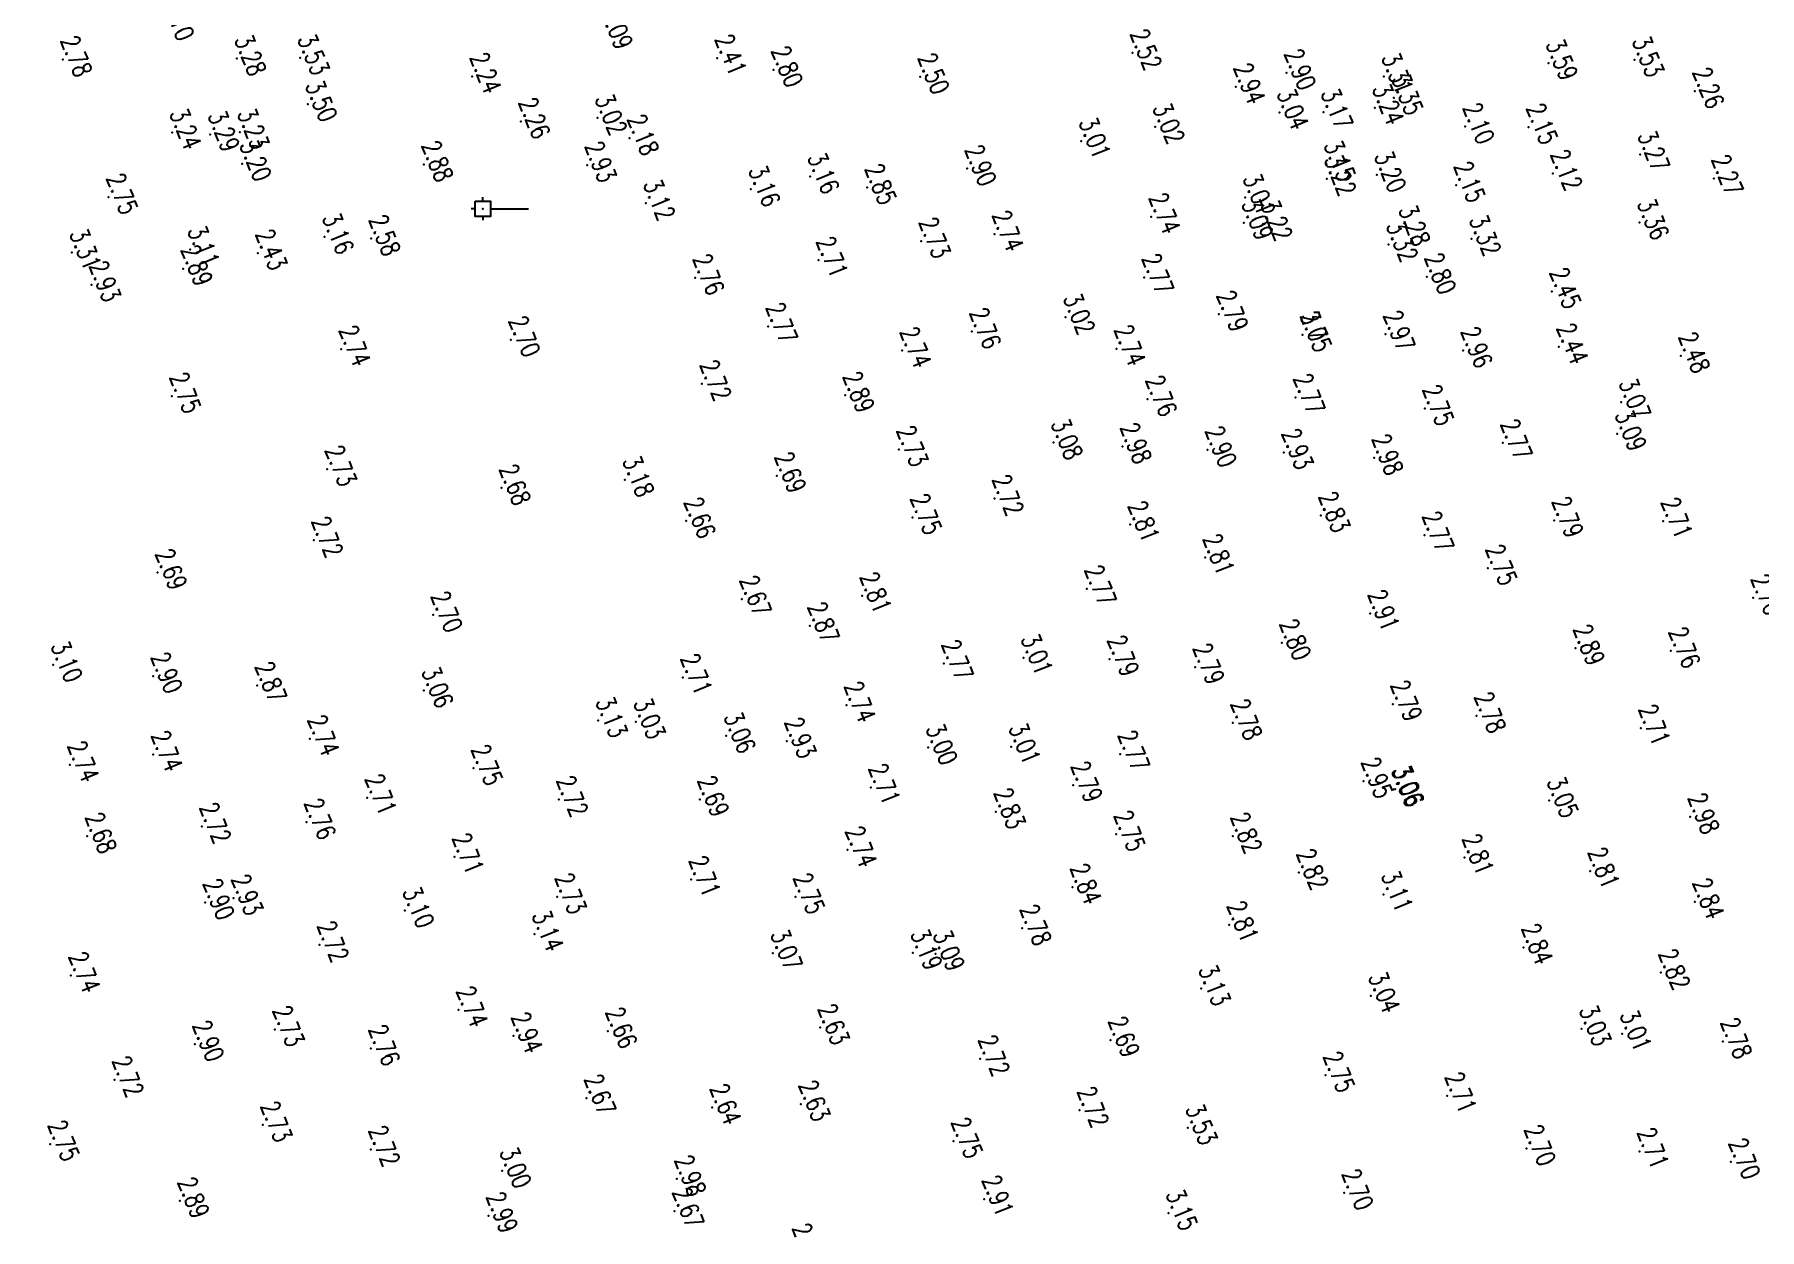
# Model space of a CAD drawing. Header units: millimetres. Extents: x 405522 to 410309, y 2303080 to 2310223.
# Drawn here: x 407136.6 to 407305, y 2306856.8 to 2306973.5 of the extents above; entities that cross this region are included whole.
import ezdxf
from ezdxf.enums import TextEntityAlignment as Align
from ezdxf.xclip import XClip

# ---------------------------------------------------------------- set-up
doc = ezdxf.new("R2010")
doc.units = ezdxf.units.MM
doc.header["$LTSCALE"] = 10
doc.header["$MEASUREMENT"] = 0
doc.header["$XCLIPFRAME"] = 0
doc.layers.get('0').update_dxf_attribs({"linetype": 'CONTINUOUS'})
doc.layers.add('caodo', color=7, linetype='CONTINUOUS')
doc.layers.add('DIM', color=4, linetype='CONTINUOUS')
doc.styles.add('Dien', font='simplex.shx', dxfattribs={"width": 0.75})
doc.styles.add('txt', font='romans.shx', dxfattribs={"height": 0.2})
doc.dimstyles.new('D6.7', dxfattribs={"dimscale": 6.7, "dimtxt": 1.5, "dimasz": 2, "dimexe": 1.5, "dimexo": 0.5, "dimgap": 1, "dimtad": 1, "dimdec": 0, "dimdsep": 46, "dimtxsty": 'Dien', "dimcen": 1, "dimclrd": 256, "dimclre": 256, "dimclrt": 7, "dimaunit": 1, "dimadec": 3, "dimazin": 0, "dimtfac": 1, "dimtdec": 0, "dimtmove": 1, "dimatfit": 0, "dimfxl": 1, "dimtolj": 1, "dimtzin": 0, "dimlwe": -1, "dimarcsym": 0})

# ---------------------------------------------------------------- blocks, each defined once
blk = doc.blocks.new('20')
at = {"layer": 'caodo', "color": 8, "linetype": 'Continuous'}
for p in [(-468.16, -337.44, 0.46), (-451.17, -337.34, 0.96), (-445.01, -337.28, 1.21), (-404.31, -337.3, 0.09), (-363.79, -336.78, 0.2), (-323.2, -337.78, 1.27), (-314.78, -337.47, 1.21), (-428.22, -339.08, -0.08), (-398.8, -338.44, 0.48), (-384.51, -339.13, 0.18), (-348.74, -338.72, 0.58), (-339.25, -339.11, 0.99), (-353.69, -340.11, 0.62), (-338.27, -341.17, 1.03), (-308.9, -340.53, -0.06), (-444.25, -341.81, 1.18), (-415.99, -343.13, 0.7), (-349.45, -342.61, 0.72), (-345.15, -342.58, 0.85), (-340.14, -342.14, 0.92), (-457.5, -344.55, 0.92), (-453.77, -344.75, 0.97), (-450.89, -344.54, 0.91), (-423.47, -343.48, -0.06), (-361.57, -344, 0.7), (-331.32, -343.99, -0.22), (-325.13, -344.04, -0.17), (-412.85, -345.11, -0.14), (-368.78, -345.42, 0.69), (-314.24, -346.7, 0.95), (-450.67, -347.63, 0.88), (-432.92, -347.69, 0.56), (-417.01, -347.75, 0.61), (-379.92, -348.09, 0.58), (-344.86, -347.65, 0.83), (-401.01, -350.11, 0.84), (-395.25, -348.85, 0.84), (-389.67, -349.94, 0.53), (-344.83, -349.07, 0.9), (-339.94, -348.71, 0.88), (-332.21, -349.71, -0.17), (-322.76, -348.55, -0.2), (-307.06, -349.05, -0.05), (-463.7, -350.87, 0.43), (-411.28, -351.46, 0.8), (-352.77, -350.9, 0.69), (-361.96, -352.78, 0.42), (-352.9, -353.37, 0.77), (-351.04, -353.47, 0.9), (-314.29, -353.34, 1.04), (-442.62, -354.75, 0.84), (-438.07, -354.92, 0.26), (-384.4, -355.17, 0.41), (-377.26, -354.49, 0.42), (-337.58, -353.96, 0.96), (-330.69, -354.93, 1), (-467.27, -356.29, 0.99), (-455.74, -355.99, 0.79), (-449.14, -356.33, 0.11), (-338.79, -355.51, 1), (-456.41, -357.86, 0.57), (-394.42, -357.04, 0.39), (-465.37, -359.42, 0.61), (-406.47, -358.74, 0.44), (-362.64, -358.71, 0.45), (-335.06, -358.65, 0.48), (-322.85, -360.08, 0.13), (-399.34, -363.49, 0.45), (-370.31, -362.59, 0.7), (-355.35, -362.31, 0.47), (-424.43, -364.79, 0.38), (-379.47, -364, 0.44), (-347.19, -364.31, 0.73), (-347.19, -364.31, 0.43), (-339.08, -364.26, 0.65), (-440.99, -365.71, 0.42), (-386.26, -365.86, 0.42), (-365.35, -365.67, 0.42), (-331.51, -365.85, 0.64), (-322.17, -365.5, 0.12), (-310.28, -366.36, 0.16), (-457.53, -370.3, 0.43), (-405.79, -369.09, 0.4), (-391.82, -370.22, 0.57), (-362.3, -370.59, 0.44), (-347.86, -370.42, 0.45), (-335.26, -371.51, 0.43), (-316.09, -370.88, 0.75), (-371.49, -374.82, 0.76), (-364.77, -375.22, 0.66), (-327.65, -374.87, 0.45), (-316.48, -373.98, 0.77), (-386.58, -375.51, 0.41), (-356.47, -375.54, 0.58), (-349, -375.79, 0.61), (-340.21, -376.33, 0.66), (-442.36, -377.43, 0.41), (-413.31, -378.46, 0.86), (-398.49, -378.08, 0.37), (-425.36, -379.27, 0.36), (-377.26, -380.29, 0.4), (-345.41, -381.94, 0.51), (-407.32, -382.49, 0.34), (-385.24, -382.15, 0.43), (-364, -382.85, 0.49), (-322.64, -382.43, 0.47), (-311.99, -382.51, 0.39), (-443.68, -384.37, 0.4), (-335.3, -383.86, 0.45), (-356.7, -386.07, 0.49), (-329.11, -387.1, 0.43), (-458.91, -387.53, 0.37), (-401.89, -390.13, 0.35), (-390.17, -389.79, 0.49), (-368.24, -389.12, 0.45), (-303.22, -389.99, 0.38), (-432.02, -391.67, 0.38), (-340.6, -391.52, 0.59), (-395.26, -392.72, 0.55), (-349.22, -394.38, 0.48), (-320.56, -394.91, 0.57), (-311.24, -395.16, 0.44), (-469.1, -396.54, 0.78), (-382.19, -396.41, 0.45), (-374.43, -395.84, 0.69), (-366.01, -395.97, 0.47), (-357.67, -396.76, 0.47), (-459.35, -397.63, 0.58), (-449.19, -398.55, 0.55), (-407.66, -397.77, 0.39), (-432.92, -399.04, 0.74), (-391.7, -400.48, 0.42), (-338.38, -400.36, 0.47), (-415.92, -401.98, 0.81), (-412.24, -402.11, 0.71), (-353.98, -402.19, 0.46), (-330.2, -401.51, 0.46), (-444.05, -403.75, 0.42), (-403.42, -403.46, 0.74), (-397.51, -403.99, 0.61), (-314.19, -402.71, 0.39), (-459.33, -405.28, 0.42), (-383.71, -404.61, 0.68), (-375.62, -404.54, 0.69), (-364.98, -405.25, 0.45), (-467.48, -406.3, 0.42), (-428.09, -406.64, 0.43), (-389.32, -408.5, 0.39), (-369.57, -408.27, 0.47), (-341.24, -407.89, 0.63), (-338.3, -408.7, 0.74), (-338.16, -408.68, 0.74), (-438.45, -409.52, 0.39), (-419.77, -409.69, 0.4), (-406.01, -409.69, 0.37), (-323.11, -409.79, 0.73), (-454.61, -412.31, 0.4), (-444.38, -411.9, 0.44), (-377.1, -410.88, 0.51), (-309.36, -411.37, 0.66), (-465.77, -413.27, 0.36), (-365.38, -413.08, 0.43), (-354, -413.26, 0.5), (-429.95, -415.29, 0.39), (-391.58, -414.61, 0.42), (-331.38, -415.36, 0.49), (-347.55, -416.82, 0.5), (-319.12, -416.68, 0.49), (-406.86, -417.5, 0.39), (-369.65, -418.25, 0.52), (-339.28, -418.95, 0.79), (-454.26, -419.74, 0.58), (-451.5, -419.31, 0.61), (-434.78, -420.53, 0.78), (-419.93, -419.19, 0.41), (-396.67, -419.19, 0.43), (-308.9, -419.68, 0.52), (-374.55, -422.25, 0.46), (-354.34, -421.91, 0.49), (-443.13, -423.87, 0.4), (-422.14, -422.84, 0.82), (-325.61, -424.12, 0.52), (-398.87, -424.7, 0.75), (-385.2, -424.65, 0.87), (-383.01, -424.75, 0.77), (-467.37, -426.87, 0.42), (-312.23, -426.59, 0.5), (-357.09, -428.15, 0.81), (-340.52, -428.84, 0.72), (-429.54, -430.23, 0.42), (-447.46, -432.13, 0.41), (-414.98, -432.29, 0.34), (-394.27, -431.96, 0.31), (-319.95, -432.08, 0.71), (-315.99, -432.57, 0.69), (-455.29, -433.58, 0.58), (-438.12, -433.99, 0.44), (-424.18, -432.77, 0.62), (-365.94, -433.18, 0.37), (-306.18, -433.31, 0.46), (-378.63, -435, 0.4), (-463.13, -437.05, 0.4), (-344.95, -436.61, 0.43), (-417.07, -438.83, 0.35), (-333.07, -438.62, 0.39), (-404.8, -439.76, 0.32), (-396.14, -439.42, 0.31), (-368.96, -440.03, 0.4), (-448.65, -441.46, 0.41), (-358.37, -441.73, 1.21), (-469.4, -443.32, 0.43), (-438.12, -443.84, 0.4), (-381.25, -443.05, 0.43), (-325.34, -443.76, 0.38), (-314.32, -444.05, 0.39), (-425.3, -445.94, 0.68), (-305.38, -445.07, 0.38), (-408.25, -446.73, 0.66), (-456.73, -448.88, 0.57), (-378.24, -448.69, 0.59), (-343.14, -448.08, 0.38), (-426.62, -450.32, 0.67), (-408.46, -449.88, 0.35), (-360.28, -450.07, 0.83)]:
    blk.add_point(p, dxfattribs=at)
at = {"layer": 'caodo', "color": 8, "linetype": 'Continuous', "style": 'txt', "width": 0.75}
for s, p in [('3.10', (-457.7, -333.9, 0.78)), ('3.09', (-414.91, -334.75, 0.77)), ('2.52', (-363.29, -336.78, 0.2)), ('2.78', (-467.66, -337.44, 0.46)), ('3.28', (-450.67, -337.34, 0.96)), ('3.53', (-444.51, -337.28, 1.21)), ('2.41', (-403.81, -337.3, 0.09)), ('2.80', (-398.3, -338.44, 0.48)), ('2.90', (-348.24, -338.72, 0.58)), ('3.59', (-322.7, -337.78, 1.27)), ('3.53', (-314.28, -337.47, 1.21)), ('2.24', (-427.72, -339.08, -0.08)), ('2.50', (-384.01, -339.13, 0.18)), ('2.94', (-353.19, -340.11, 0.62)), ('3.31', (-338.75, -339.11, 0.99)), ('2.26', (-308.4, -340.53, -0.06)), ('3.50', (-443.75, -341.81, 1.18)), ('3.24', (-339.64, -342.14, 0.92)), ('3.35', (-337.77, -341.17, 1.03)), ('2.26', (-422.97, -343.48, -0.06)), ('3.02', (-415.49, -343.13, 0.7)), ('3.04', (-348.95, -342.61, 0.72)), ('3.17', (-344.65, -342.58, 0.85)), ('3.24', (-457, -344.55, 0.92)), ('3.29', (-453.27, -344.75, 0.97)), ('3.23', (-450.39, -344.54, 0.91)), ('2.18', (-412.35, -345.11, -0.14)), ('3.01', (-368.28, -345.42, 0.69)), ('3.02', (-361.07, -344, 0.7)), ('2.10', (-330.82, -343.99, -0.22)), ('2.15', (-324.63, -344.04, -0.17)), ('3.27', (-313.74, -346.7, 0.95)), ('3.20', (-450.17, -347.63, 0.88)), ('2.88', (-432.42, -347.69, 0.56)), ('2.93', (-416.51, -347.75, 0.61)), ('3.16', (-394.75, -348.85, 0.84)), ('2.90', (-379.42, -348.09, 0.58)), ('3.15', (-344.36, -347.65, 0.83)), ('3.20', (-339.44, -348.71, 0.88)), ('2.12', (-322.26, -348.55, -0.2)), ('3.16', (-400.51, -350.11, 0.84)), ('2.85', (-389.17, -349.94, 0.53)), ('3.22', (-344.33, -349.07, 0.9)), ('2.15', (-331.71, -349.71, -0.17)), ('2.27', (-306.56, -349.05, -0.05)), ('2.75', (-463.2, -350.87, 0.43)), ('3.12', (-410.78, -351.46, 0.8)), ('3.01', (-352.27, -350.9, 0.69)), ('2.74', (-361.46, -352.78, 0.42)), ('3.09', (-352.4, -353.37, 0.77)), ('3.22', (-350.54, -353.47, 0.9)), ('3.28', (-337.08, -353.96, 0.96)), ('3.36', (-313.79, -353.34, 1.04)), ('3.16', (-442.12, -354.75, 0.84)), ('2.58', (-437.57, -354.92, 0.26)), ('2.73', (-383.9, -355.17, 0.41)), ('2.74', (-376.76, -354.49, 0.42)), ('3.32', (-338.29, -355.51, 1)), ('3.32', (-330.19, -354.93, 1)), ('3.31', (-466.77, -356.29, 0.99)), ('3.11', (-455.24, -355.99, 0.79)), ('2.43', (-448.64, -356.33, 0.11)), ('2.71', (-393.92, -357.04, 0.39)), ('2.89', (-455.91, -357.86, 0.57)), ('2.76', (-405.97, -358.74, 0.44)), ('2.77', (-362.14, -358.71, 0.45)), ('2.80', (-334.56, -358.65, 0.48)), ('2.93', (-464.87, -359.42, 0.61)), ('2.45', (-322.35, -360.08, 0.13)), ('2.79', (-354.85, -362.31, 0.47)), ('2.77', (-398.84, -363.49, 0.45)), ('2.76', (-378.97, -364, 0.44)), ('3.02', (-369.81, -362.59, 0.7)), ('2.74', (-440.49, -365.71, 0.42)), ('2.70', (-423.93, -364.79, 0.38)), ('2.74', (-364.85, -365.67, 0.42)), ('2.75', (-346.69, -364.31, 0.43)), ('3.05', (-346.69, -364.31, 0.73)), ('2.97', (-338.58, -364.26, 0.65)), ('2.44', (-321.67, -365.5, 0.12)), ('2.74', (-385.76, -365.86, 0.42)), ('2.96', (-331.01, -365.85, 0.64)), ('2.48', (-309.78, -366.36, 0.16)), ('2.72', (-405.29, -369.09, 0.4)), ('2.75', (-457.03, -370.3, 0.43)), ('2.89', (-391.32, -370.22, 0.57)), ('2.76', (-361.8, -370.59, 0.44)), ('2.77', (-347.36, -370.42, 0.45)), ('3.07', (-315.59, -370.88, 0.75)), ('2.75', (-334.76, -371.51, 0.43)), ('3.09', (-315.98, -373.98, 0.77)), ('2.73', (-386.08, -375.51, 0.41)), ('3.08', (-370.99, -374.82, 0.76)), ('2.98', (-364.27, -375.22, 0.66)), ('2.90', (-355.97, -375.54, 0.58)), ('2.93', (-348.5, -375.79, 0.61)), ('2.77', (-327.15, -374.87, 0.45)), ('2.73', (-441.86, -377.43, 0.41)), ('2.98', (-339.71, -376.33, 0.66)), ('2.68', (-424.86, -379.27, 0.36)), ('3.18', (-412.81, -378.46, 0.86)), ('2.69', (-397.99, -378.08, 0.37)), ('2.72', (-376.76, -380.29, 0.4)), ('2.66', (-406.82, -382.49, 0.34)), ('2.75', (-384.74, -382.15, 0.43)), ('2.83', (-344.91, -381.94, 0.51)), ('2.79', (-322.14, -382.43, 0.47)), ('2.71', (-311.49, -382.51, 0.39)), ('2.81', (-363.5, -382.85, 0.49)), ('2.77', (-334.8, -383.86, 0.45)), ('2.72', (-443.18, -384.37, 0.4)), ('2.69', (-458.41, -387.53, 0.37)), ('2.81', (-356.2, -386.07, 0.49)), ('2.75', (-328.61, -387.1, 0.43)), ('2.77', (-367.74, -389.12, 0.45)), ('2.67', (-401.39, -390.13, 0.35)), ('2.81', (-389.67, -389.79, 0.49)), ('2.70', (-302.72, -389.99, 0.38)), ('2.70', (-431.52, -391.67, 0.38)), ('2.87', (-394.76, -392.72, 0.55)), ('2.91', (-340.1, -391.52, 0.59)), ('2.80', (-348.72, -394.38, 0.48)), ('3.01', (-373.93, -395.84, 0.69)), ('2.79', (-365.51, -395.97, 0.47)), ('2.89', (-320.06, -394.91, 0.57)), ('2.76', (-310.74, -395.16, 0.44)), ('3.10', (-468.6, -396.54, 0.78)), ('2.90', (-458.85, -397.63, 0.58)), ('2.71', (-407.16, -397.77, 0.39)), ('2.77', (-381.69, -396.41, 0.45)), ('2.79', (-357.17, -396.76, 0.47)), ('2.87', (-448.69, -398.55, 0.55)), ('3.06', (-432.42, -399.04, 0.74)), ('2.74', (-391.2, -400.48, 0.42)), ('2.79', (-337.88, -400.36, 0.47)), ('3.13', (-415.42, -401.98, 0.81)), ('3.03', (-411.74, -402.11, 0.71)), ('2.78', (-353.48, -402.19, 0.46)), ('2.78', (-329.7, -401.51, 0.46)), ('2.71', (-313.69, -402.71, 0.39)), ('2.74', (-443.55, -403.75, 0.42)), ('3.06', (-402.92, -403.46, 0.74)), ('2.93', (-397.01, -403.99, 0.61)), ('3.01', (-375.12, -404.54, 0.69)), ('2.74', (-458.83, -405.28, 0.42)), ('3.00', (-383.21, -404.61, 0.68)), ('2.77', (-364.48, -405.25, 0.45)), ('2.74', (-466.98, -406.3, 0.42)), ('2.75', (-427.59, -406.64, 0.43)), ('2.95', (-340.74, -407.89, 0.63)), ('2.71', (-437.95, -409.52, 0.39)), ('2.71', (-388.82, -408.5, 0.39)), ('2.79', (-369.07, -408.27, 0.47)), ('3.06', (-337.8, -408.7, 0.74)), ('3.06', (-337.66, -408.68, 0.74)), ('2.72', (-419.27, -409.69, 0.4)), ('2.69', (-405.51, -409.69, 0.37)), ('2.83', (-376.6, -410.88, 0.51)), ('3.05', (-322.61, -409.79, 0.73)), ('2.72', (-454.11, -412.31, 0.4)), ('2.76', (-443.88, -411.9, 0.44)), ('2.98', (-308.86, -411.37, 0.66)), ('2.68', (-465.27, -413.27, 0.36)), ('2.74', (-391.08, -414.61, 0.42)), ('2.75', (-364.88, -413.08, 0.43)), ('2.82', (-353.5, -413.26, 0.5)), ('2.71', (-429.45, -415.29, 0.39)), ('2.81', (-330.88, -415.36, 0.49)), ('2.71', (-406.36, -417.5, 0.39)), ('2.82', (-347.05, -416.82, 0.5)), ('2.81', (-318.62, -416.68, 0.49)), ('2.93', (-451, -419.31, 0.61)), ('2.73', (-419.43, -419.19, 0.41)), ('2.75', (-396.17, -419.19, 0.43)), ('2.84', (-369.15, -418.25, 0.52)), ('3.11', (-338.78, -418.95, 0.79)), ('2.90', (-453.76, -419.74, 0.58)), ('3.10', (-434.28, -420.53, 0.78)), ('2.84', (-308.4, -419.68, 0.52)), ('3.14', (-421.64, -422.84, 0.82)), ('2.78', (-374.05, -422.25, 0.46)), ('2.81', (-353.84, -421.91, 0.49)), ('2.72', (-442.63, -423.87, 0.4)), ('3.07', (-398.37, -424.7, 0.75)), ('3.19', (-384.7, -424.65, 0.87)), ('3.09', (-382.51, -424.75, 0.77)), ('2.84', (-325.11, -424.12, 0.52)), ('2.74', (-466.87, -426.87, 0.42)), ('3.13', (-356.59, -428.15, 0.81)), ('2.82', (-311.73, -426.59, 0.5)), ('3.04', (-340.02, -428.84, 0.72)), ('2.74', (-429.04, -430.23, 0.42)), ('2.73', (-446.96, -432.13, 0.41)), ('2.94', (-423.68, -432.77, 0.62)), ('2.66', (-414.48, -432.29, 0.34)), ('2.63', (-393.77, -431.96, 0.31)), ('3.03', (-319.45, -432.08, 0.71)), ('3.01', (-315.49, -432.57, 0.69)), ('2.90', (-454.79, -433.58, 0.58)), ('2.76', (-437.62, -433.99, 0.44)), ('2.69', (-365.44, -433.18, 0.37)), ('2.78', (-305.68, -433.31, 0.46)), ('2.72', (-378.13, -435, 0.4)), ('2.72', (-462.63, -437.05, 0.4)), ('2.75', (-344.45, -436.61, 0.43)), ('2.67', (-416.57, -438.83, 0.35)), ('2.64', (-404.3, -439.76, 0.32)), ('2.63', (-395.64, -439.42, 0.31)), ('2.71', (-332.57, -438.62, 0.39)), ('2.73', (-448.15, -441.46, 0.41)), ('2.72', (-368.46, -440.03, 0.4)), ('2.75', (-380.75, -443.05, 0.43)), ('3.53', (-357.87, -441.73, 1.21)), ('2.75', (-468.9, -443.32, 0.43)), ('2.72', (-437.62, -443.84, 0.4)), ('2.70', (-324.84, -443.76, 0.38)), ('2.71', (-313.82, -444.05, 0.39)), ('3.00', (-424.8, -445.94, 0.68)), ('2.70', (-304.88, -445.07, 0.38)), ('2.98', (-407.75, -446.73, 0.66)), ('2.70', (-342.64, -448.08, 0.38)), ('2.89', (-456.23, -448.88, 0.57)), ('2.67', (-407.96, -449.88, 0.35)), ('2.91', (-377.74, -448.69, 0.59)), ('2.99', (-426.12, -450.32, 0.67)), ('3.15', (-359.78, -450.07, 0.83)), ('2.67', (-396.28, -453.38, 0.35))]:
    blk.add_text(s, height=1.8, rotation=292, dxfattribs=at).set_placement(p, align=Align.CENTER)

msp = doc.modelspace()

# ---------------------------------------------------------------- linework, layer by layer
at = {"color": 4}
for p, q in [((407180.39, 2306957.24), (407180.39, 2306957.61)), ((407179.64, 2306956.49), (407179.26, 2306956.49)), ((407181.14, 2306956.49), (407181.51, 2306956.49)), ((407181.56, 2306956.48), (407184.85, 2306956.48)), ((407180.39, 2306955.74), (407180.39, 2306955.36))]:
    msp.add_line(p, q, dxfattribs=at)
msp.add_lwpolyline([(407179.64, 2306957.24), (407181.14, 2306957.24), (407181.14, 2306955.74), (407179.64, 2306955.74)], close=True, dxfattribs=at)
msp.add_point((407180.39, 2306956.49), dxfattribs=at)

# ---------------------------------------------------------------- block references
at = {"layer": 'caodo', "linetype": 'Continuous'}
ref = msp.add_blockref('20', (407607.56, 2307308.49, 2.32), dxfattribs=at)
XClip(ref).set_block_clipping_path([(-1349.6056714252, -661.9058657554), (-160.2432635269, -789.0626177704), (-158.37, -682.7400000002), (-152.5537012776, -565.1435954412), (-154.4567852021, -515.7710593813), (-164.5656294519, -479.7079773764), (-169.8483049072, -457.4688106682), (-166.8279659872, -442.0162156662), (-126.7827336918, -389.4443280851), (-106.0518872158, -361.8542004311), (-63.7794437606, -462.4105278351), (-33.4664476524, -538.7088304474), (-26.8309580461, -536.6440252331), (-14.1947287806, -530.290072049), (2.8735610212, -522.7809317391), (21.7790860042, -516.4300709004), (33.4963699727, -516.3916891841), (41.8323397201, -526.5245847343), (49.3870018656, -538.8965703272), (57.5814736318, -547.8425059784), (240.790552864, -478.5933098081), (312.7168333768, -453.5233669193), (469.9752955258, -835.1642690971), (381.01757411, -875.9365015272), (340.0535600581, -891.0018749475), (281.9833174138, -920.0360526661), (270.299792853, -925.8934261841), (259.6497187838, -926.485182072), (238.1363249943, -935.8876169724), (231.3903178959, -941.3565830942), (234.2801903864, -952.6351198461), (233.349513785, -963.7375780144), (228.571532146, -974.9643217223), (217.3702047821, -983.9257580563), (203.9138266848, -988.0474594873), (188.6712767056, -983.9718116582), (177.3884057824, -980.8930276111), (171.5204358988, -984.3872820092), (-73.6457281185, -1086.5773775354), (-160.7232604475, -789.403599048), (-175.8663177838, -787.8968891632), (-1242.6150691518, -731.5018647434), (-1048.644501777, -1275.3187000523), (-581.3011768161, -1893.663355621), (45.2581508098, -1711.1176481554), (672.5305126871, -1468.6534206932), (1174.4624007965, -665.2848953921), (720.1397881705, 463.7992460099), (-44.8650585066, 588.3045099438), (-757.8349164568, 52.9536143756)])

# ---------------------------------------------------------------- leaders
at = {"layer": 'DIM', "linetype": 'Continuous'}
msp.add_leader([(407145.4, 2306733.31), (407055.59, 2306750.31), (406990.69, 2306911.61)], dimstyle='D6.7', dxfattribs=at)

doc.saveas('drawing.dxf')
